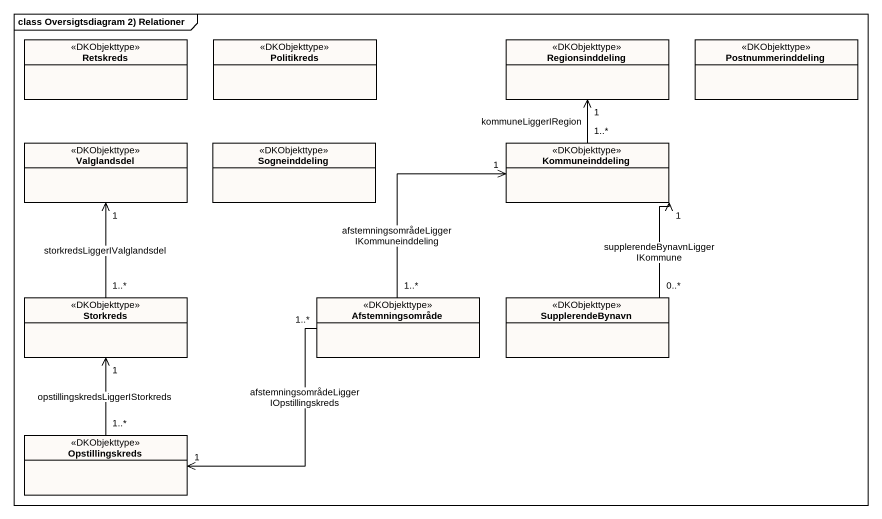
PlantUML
@startuml
mainframe class Oversigtsdiagram 2) Relationer
hide circle
hide empty members
class Retskreds <<DKObjekttype>> #FDFAF7
class Politikreds <<DKObjekttype>> #FDFAF7
class Regionsinddeling <<DKObjekttype>> #FDFAF7
class Postnummerinddeling <<DKObjekttype>> #FDFAF7
class Valglandsdel <<DKObjekttype>> #FDFAF7
class Sogneinddeling <<DKObjekttype>> #FDFAF7
class Kommuneinddeling <<DKObjekttype>> #FDFAF7
class Storkreds <<DKObjekttype>> #FDFAF7
class Afstemningsområde <<DKObjekttype>> #FDFAF7
class SupplerendeBynavn <<DKObjekttype>> #FDFAF7
class Opstillingskreds <<DKObjekttype>> #FDFAF7
Kommuneinddeling "1..*" -up-> "1" Regionsinddeling : kommuneLiggerIRegion
Storkreds "1..*" -up-> "1" Valglandsdel : storkredsLiggerIValglandsdel
Afstemningsområde "1..*" -up-> "1" Kommuneinddeling : afstemningsområdeLiggerIKommuneinddeling
Afstemningsområde "1..*" -left-> "1" Opstillingskreds : afstemningsområdeLiggerIOpstillingskreds
SupplerendeBynavn "0..*" -up-> "1" Kommuneinddeling : supplerendeBynavnLiggerIKommune
Opstillingskreds "1..*" -up-> "1" Storkreds : opstillingskredsLiggerIStorkreds
@enduml
